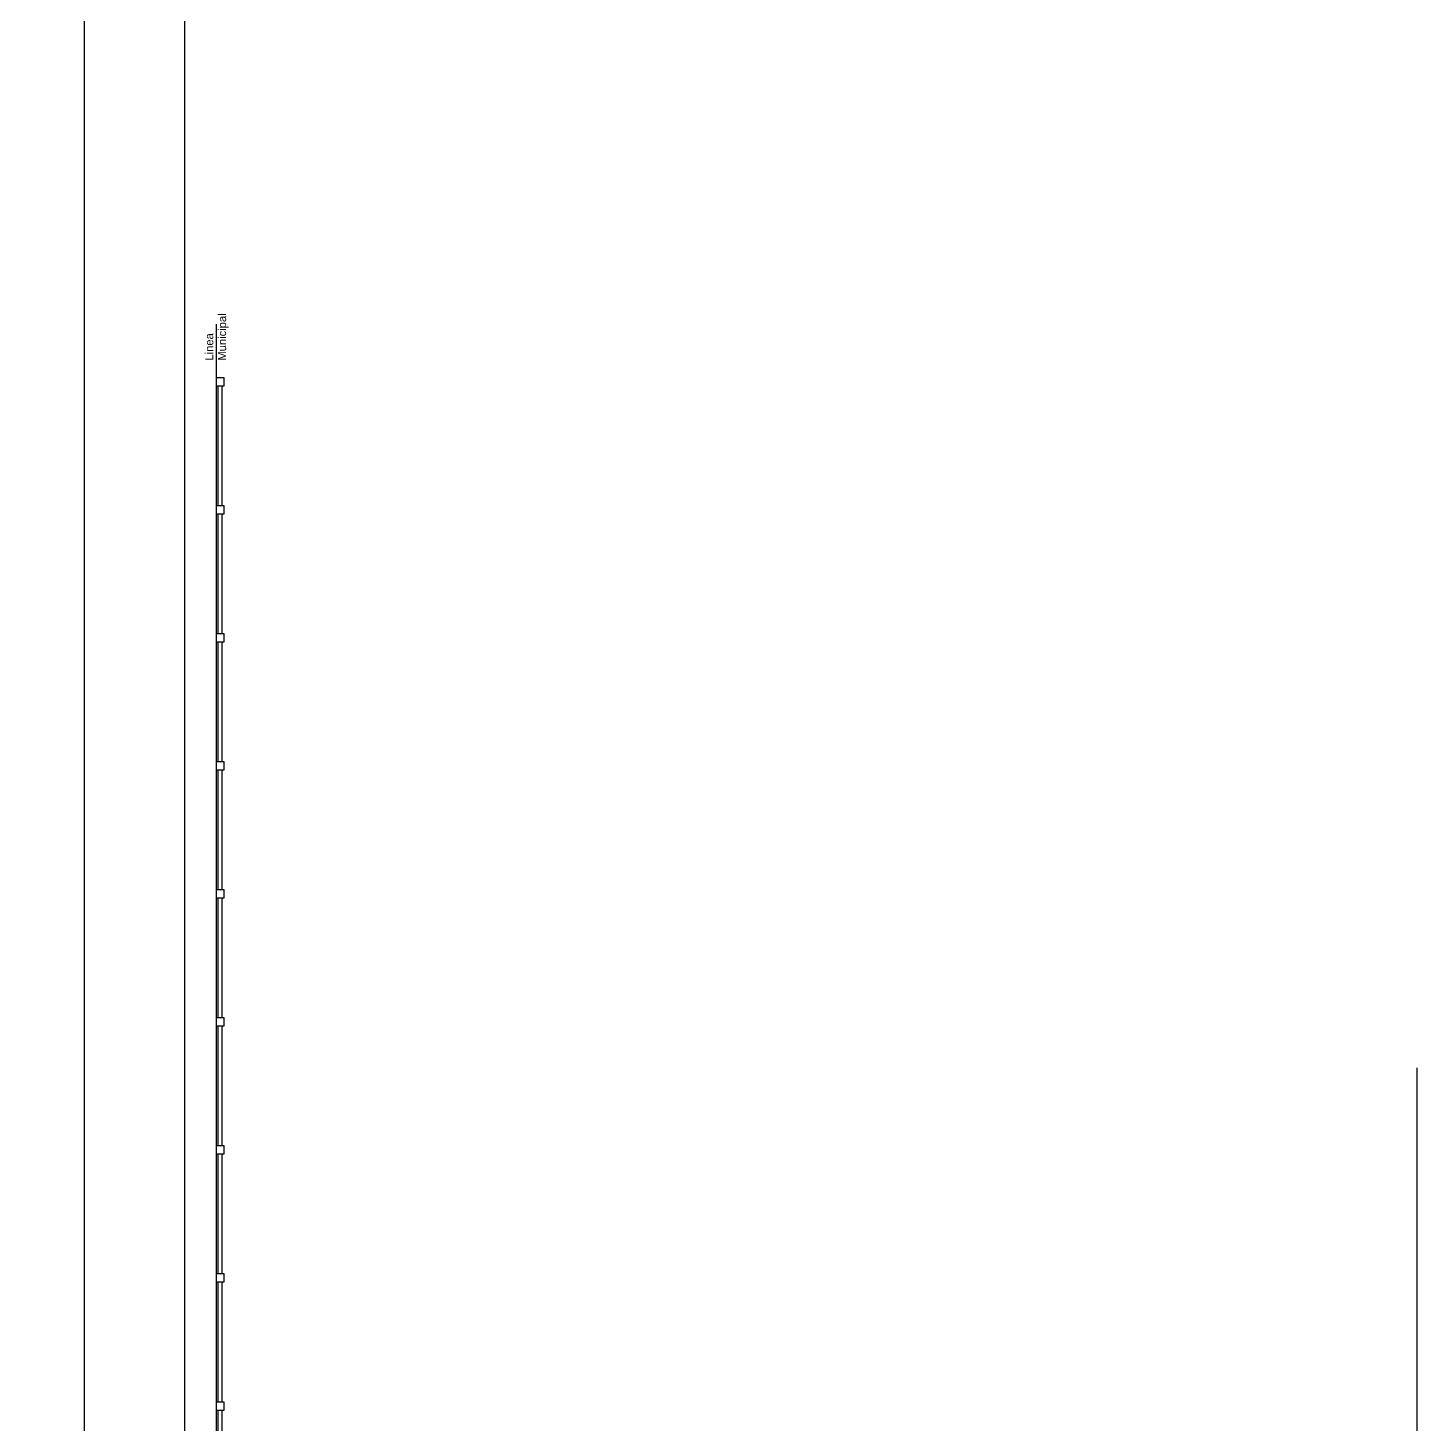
# Model space of a CAD drawing. Extents: x -106 to 115, y -156 to 65.
# Drawn here: x -51.2 to -16.49, y -43.86 to -8.97 of the extents above; entities that cross this region are included whole.
import ezdxf

# ---------------------------------------------------------------- set-up
doc = ezdxf.new("R2010")
doc.units = 0
doc.header["$LTSCALE"] = 100
doc.header["$MEASUREMENT"] = 0
for name, color, linetype in [('MUROS', 9, 'CONTINUOUS'), ('RECUADRO', 9, 'CONTINUOUS'), ('texto', 9, 'CONTINUOUS'), ('UNTITLED-1', 9, 'CONTINUOUS')]:
    doc.layers.add(name, color=color, linetype=linetype)
doc.styles.get("Standard").update_dxf_attribs({"font": 'arial.ttf'})

msp = doc.modelspace()

# ---------------------------------------------------------------- linework, layer by layer
at = {"layer": 'MUROS', "linetype": 'Continuous'}
for p, q in [((-46.501, -16.368), (-46.501, -103.6)), ((-46.451, -20.908), (-46.451, -17.908)), ((-46.351, -20.908), (-46.351, -17.908)), ((-46.451, -24.108), (-46.451, -21.108)), ((-46.351, -24.108), (-46.351, -21.108)), ((-46.451, -27.308), (-46.451, -24.308)), ((-46.351, -27.308), (-46.351, -24.308)), ((-46.451, -30.508), (-46.451, -27.508)), ((-46.351, -30.508), (-46.351, -27.508)), ((-46.451, -33.708), (-46.451, -30.708)), ((-46.351, -33.708), (-46.351, -30.708)), ((-46.451, -36.908), (-46.451, -33.908)), ((-46.351, -36.908), (-46.351, -33.908)), ((-46.451, -40.108), (-46.451, -37.108)), ((-46.351, -40.108), (-46.351, -37.108)), ((-46.451, -43.308), (-46.451, -40.308)), ((-46.351, -43.308), (-46.351, -40.308)), ((-46.451, -46.508), (-46.451, -43.508)), ((-46.351, -46.508), (-46.351, -43.508))]:
    msp.add_line(p, q, dxfattribs=at)
for points in [[(-46.501, -17.908), (-46.301, -17.908), (-46.301, -17.708), (-46.501, -17.708)], [(-46.501, -21.108), (-46.301, -21.108), (-46.301, -20.908), (-46.501, -20.908)], [(-46.501, -24.308), (-46.301, -24.308), (-46.301, -24.108), (-46.501, -24.108)], [(-46.501, -27.508), (-46.301, -27.508), (-46.301, -27.308), (-46.501, -27.308)], [(-46.501, -30.708), (-46.301, -30.708), (-46.301, -30.508), (-46.501, -30.508)], [(-46.501, -33.908), (-46.301, -33.908), (-46.301, -33.708), (-46.501, -33.708)], [(-46.501, -37.108), (-46.301, -37.108), (-46.301, -36.908), (-46.501, -36.908)], [(-46.501, -40.308), (-46.301, -40.308), (-46.301, -40.108), (-46.501, -40.108)], [(-46.501, -43.508), (-46.301, -43.508), (-46.301, -43.308), (-46.501, -43.308)]]:
    msp.add_lwpolyline(points, close=True, dxfattribs=at)
at = {"layer": 'RECUADRO', "linetype": 'Continuous'}
for points in [[(-49.788, -6.855), (75.434, -6.855), (75.434, -105.99), (-49.788, -105.99)], [(-47.288, -7.355), (74.934, -7.355), (74.934, -105.49), (-47.288, -105.49)]]:
    msp.add_lwpolyline(points, close=True, dxfattribs=at)
at = {"layer": 'texto', "linetype": 'Continuous'}
msp.add_circle((4.578, -45.728), 110.721, dxfattribs=at)
at = {"layer": 'UNTITLED-1', "linetype": 'Continuous'}
msp.add_line((-16.497, -34.957), (-16.497, -46.499), dxfattribs=at)

# ---------------------------------------------------------------- texts
at = {"layer": 'texto', "linetype": 'Continuous'}
for s, p in [('Municipal', (-46.252, -17.281)), ('Linea', (-46.574, -17.281))]:
    msp.add_text(s, height=0.2, rotation=90, dxfattribs=at).set_placement(p)

doc.saveas('drawing.dxf')
